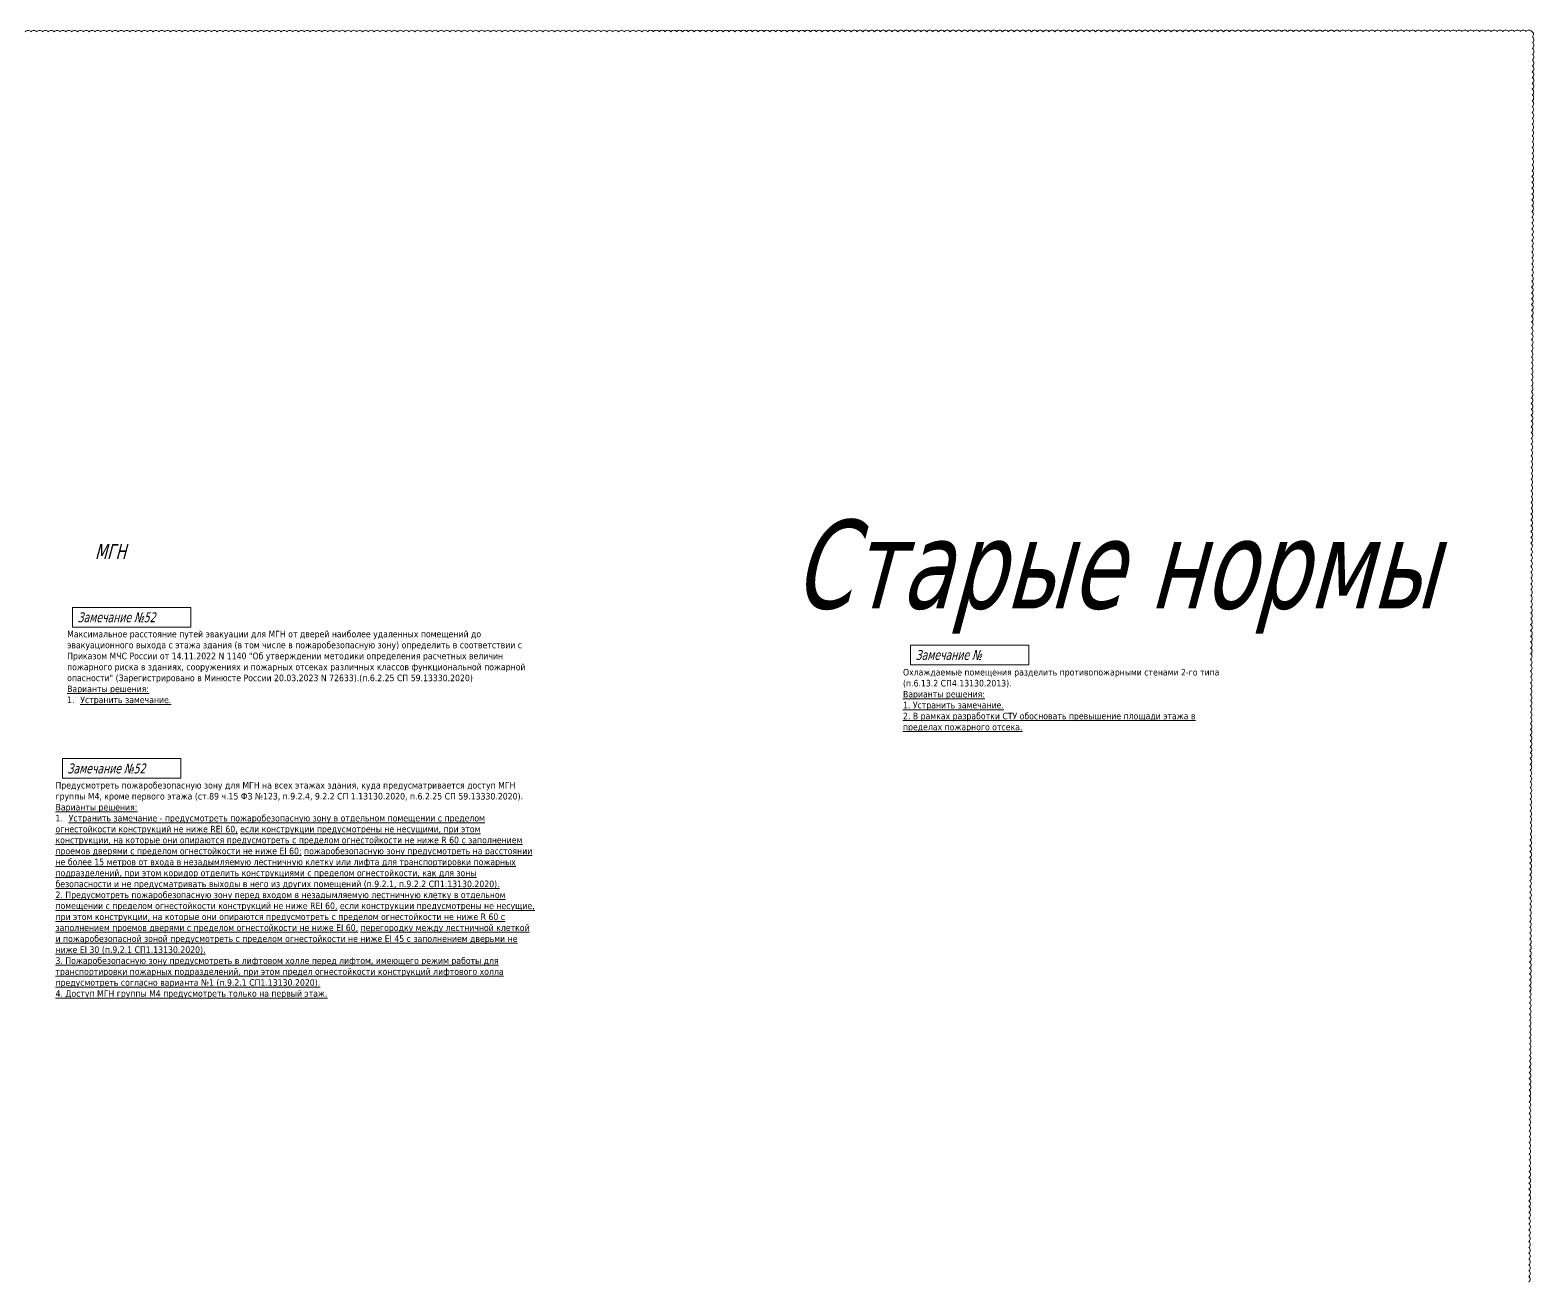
# Model space of a CAD drawing. Header units: millimetres. Extents: x -204396 to 1997851, y -2958255 to 237418.
# Drawn here: x 1072442 to 1209742, y 123440 to 237418 of the extents above; entities that cross this region are included whole.
import ezdxf

# ---------------------------------------------------------------- set-up
doc = ezdxf.new("R2010")
doc.units = ezdxf.units.MM
doc.layers.add('экспертиза', color=1, linetype='Continuous', lineweight=0)
doc.layers.add('экспертиза ДУ', color=1, linetype='Continuous', lineweight=0)
doc.styles.add('ЭКСПЕРТИЗА', font='tahoma.ttf')

msp = doc.modelspace()

# ---------------------------------------------------------------- linework, layer by layer
at = {"layer": 'экспертиза'}
msp.add_lwpolyline([(1209264, 123137, 0.5205671), (1209265, 123668, 0.5205671), (1209267, 124199, 0.5205671), (1209269, 124730, 0.5205671), (1209270, 125262, 0.5205671), (1209272, 125793, 0.5205671), (1209273, 126324, 0.5205671), (1209275, 126855, 0.5205671), (1209277, 127386, 0.5205671), (1209278, 127917, 0.5205671), (1209280, 128448, 0.5205671), (1209281, 128979, 0.5205671), (1209283, 129511, 0.5205671), (1209284, 130042, 0.5205671), (1209286, 130573, 0.5205671), (1209288, 131104, 0.5205671), (1209289, 131635, 0.5205671), (1209291, 132166, 0.5205671), (1209292, 132697, 0.5205671), (1209294, 133229, 0.5205671), (1209296, 133760, 0.5205671), (1209297, 134291, 0.5205671), (1209299, 134822, 0.5205671), (1209300, 135353, 0.5205671), (1209302, 135884, 0.5205671), (1209304, 136415, 0.5205671), (1209305, 136947, 0.5205671), (1209307, 137478, 0.5205671), (1209308, 138009, 0.5205671), (1209310, 138540, 0.5205671), (1209312, 139071, 0.5205671), (1209313, 139602, 0.5205671), (1209315, 140133, 0.5205671), (1209316, 140664, 0.5205671), (1209318, 141196, 0.5205671), (1209320, 141727, 0.5205671), (1209321, 142258, 0.5205671), (1209323, 142789, 0.5205671), (1209324, 143320, 0.5205671), (1209326, 143851, 0.5205671), (1209327, 144382, 0.5205671), (1209329, 144914, 0.5205671), (1209331, 145445, 0.5205671), (1209332, 145976, 0.5205671), (1209334, 146507, 0.5205671), (1209335, 147038, 0.5205671), (1209337, 147569, 0.5205671), (1209339, 148100, 0.5205671), (1209340, 148632, 0.5205671), (1209342, 149163, 0.5205671), (1209343, 149694, 0.5205671), (1209345, 150225, 0.5205671), (1209347, 150756, 0.5205671), (1209348, 151287, 0.5205671), (1209350, 151818, 0.5205671), (1209351, 152349, 0.5205671), (1209353, 152881, 0.5205671), (1209355, 153412, 0.5205671), (1209356, 153943, 0.5205671), (1209358, 154474, 0.5205671), (1209359, 155005, 0.5205671), (1209361, 155536, 0.5205671), (1209363, 156067, 0.5205671), (1209364, 156599, 0.5205671), (1209366, 157130, 0.5205671), (1209367, 157661, 0.5205671), (1209369, 158192, 0.5205671), (1209371, 158723, 0.5205671), (1209372, 159254, 0.5205671), (1209374, 159785, 0.5205671), (1209375, 160317, 0.5205671), (1209377, 160848, 0.5205671), (1209378, 161379, 0.5205671), (1209380, 161910, 0.5205671), (1209382, 162441, 0.5205671), (1209383, 162972, 0.5205671), (1209385, 163503, 0.5205671), (1209386, 164034, 0.5205671), (1209388, 164566, 0.5205671), (1209390, 165097, 0.5205671), (1209391, 165628, 0.5205671), (1209393, 166159, 0.5205671), (1209394, 166690, 0.5205671), (1209396, 167221, 0.5205671), (1209398, 167752, 0.5205671), (1209399, 168284, 0.5205671), (1209401, 168815, 0.5205671), (1209402, 169346, 0.5205671), (1209404, 169877, 0.5205671), (1209406, 170408, 0.5205671), (1209407, 170939, 0.5205671), (1209409, 171470, 0.5205671), (1209410, 172002, 0.5205671), (1209412, 172533, 0.5205671), (1209414, 173064, 0.5205671), (1209415, 173595, 0.5205671), (1209417, 174126, 0.5205671), (1209418, 174657, 0.5205671), (1209420, 175188, 0.5205671), (1209421, 175719, 0.5205671), (1209423, 176251, 0.5205671), (1209425, 176782, 0.5205671), (1209426, 177313, 0.5205671), (1209428, 177844, 0.5205671), (1209429, 178375, 0.5205671), (1209431, 178906, 0.5205671), (1209433, 179437, 0.5205671), (1209434, 179969, 0.5205671), (1209436, 180500, 0.5205671), (1209437, 181031, 0.5205671), (1209439, 181562, 0.5205671), (1209441, 182093, 0.5205671), (1209442, 182624, 0.5205671), (1209444, 183155, 0.5205671), (1209445, 183687, 0.5205671), (1209447, 184218, 0.5205671), (1209449, 184749, 0.5205671), (1209450, 185280, 0.5205671), (1209452, 185811, 0.5205671), (1209453, 186342, 0.5205671), (1209455, 186873, 0.5205671), (1209457, 187404, 0.5205671), (1209458, 187936, 0.5205671), (1209460, 188467, 0.5205671), (1209461, 188998, 0.5205671), (1209463, 189529, 0.5205671), (1209464, 190060, 0.5205671), (1209466, 190591, 0.5205671), (1209468, 191122, 0.5205671), (1209469, 191654, 0.5205671), (1209471, 192185, 0.5205671), (1209472, 192716, 0.5205671), (1209474, 193247, 0.5205671), (1209476, 193778, 0.5205671), (1209477, 194309, 0.5205671), (1209479, 194840, 0.5205671), (1209480, 195372, 0.5205671), (1209482, 195903, 0.5205671), (1209484, 196434, 0.5205671), (1209485, 196965, 0.5205671), (1209487, 197496, 0.5205671), (1209488, 198027, 0.5205671), (1209490, 198558, 0.5205671), (1209492, 199089, 0.5205671), (1209493, 199621, 0.5205671), (1209495, 200152, 0.5205671), (1209496, 200683, 0.5205671), (1209498, 201214, 0.5205671), (1209500, 201745, 0.5205671), (1209501, 202276, 0.5205671), (1209503, 202807, 0.5205671), (1209504, 203339, 0.5205671), (1209506, 203870, 0.5205671), (1209508, 204401, 0.5205671), (1209509, 204932, 0.5205671), (1209511, 205463, 0.5205671), (1209512, 205994, 0.5205671), (1209514, 206525, 0.5205671), (1209515, 207057, 0.5205671), (1209517, 207588, 0.5205671), (1209519, 208119, 0.5205671), (1209520, 208650, 0.5205671), (1209522, 209181, 0.5205671), (1209523, 209712, 0.5205671), (1209525, 210243, 0.5205671), (1209527, 210774, 0.5205671), (1209528, 211306, 0.5205671), (1209530, 211837, 0.5205671), (1209531, 212368, 0.5205671), (1209533, 212899, 0.5205671), (1209535, 213430, 0.5205671), (1209536, 213961, 0.5205671), (1209538, 214492, 0.5205671), (1209539, 215024, 0.5205671), (1209541, 215555, 0.5205671), (1209543, 216086, 0.5205671), (1209544, 216617, 0.5205671), (1209546, 217148, 0.5205671), (1209547, 217679, 0.5205671), (1209549, 218210, 0.5205671), (1209551, 218742, 0.5205671), (1209552, 219273, 0.5205671), (1209554, 219804, 0.5205671), (1209555, 220335, 0.5205671), (1209557, 220866, 0.5205671), (1209558, 221397, 0.5205671), (1209560, 221928, 0.5205671), (1209562, 222459, 0.5205671), (1209563, 222991, 0.5205671), (1209565, 223522, 0.5205671), (1209566, 224053, 0.5205671), (1209568, 224584, 0.5205671), (1209570, 225115, 0.5205671), (1209571, 225646, 0.5205671), (1209573, 226177, 0.5205671), (1209574, 226709, 0.5205671), (1209576, 227240, 0.5205671), (1209578, 227771, 0.5205671), (1209579, 228302, 0.5205671), (1209581, 228833, 0.5205671), (1209582, 229364, 0.5205671), (1209584, 229895, 0.5205671), (1209586, 230427, 0.5205671), (1209587, 230958, 0.5205671), (1209589, 231489, 0.5205671), (1209590, 232020, 0.5205671), (1209592, 232551, 0.5205671), (1209594, 233082, 0.5205671), (1209595, 233613, 0.5205671), (1209597, 234144, 0.5205671), (1209598, 234676, 0.5205671), (1209600, 235207, 0.5205671), (1209602, 235738, 0.5205671), (1209603, 236269, 0.5205671), (1209605, 236800, 0.5205671), (1209555, 237280, 0.5205671), (1209024, 237280, 0.5205671), (1208493, 237280, 0.5205671), (1207962, 237280, 0.5205671), (1207430, 237280, 0.5205671), (1206899, 237280, 0.5205671), (1206368, 237280, 0.5205671), (1205837, 237279, 0.5205671), (1205306, 237279, 0.5205671), (1204775, 237279, 0.5205671), (1204244, 237279, 0.5205671), (1203712, 237279, 0.5205671), (1203181, 237279, 0.5205671), (1202650, 237279, 0.5205671), (1202119, 237279, 0.5205671), (1201588, 237279, 0.5205671), (1201057, 237278, 0.5205671), (1200526, 237278, 0.5205671), (1199995, 237278, 0.5205671), (1199463, 237278, 0.5205671), (1198932, 237278, 0.5205671), (1198401, 237278, 0.5205671), (1197870, 237278, 0.5205671), (1197339, 237278, 0.5205671), (1196808, 237278, 0.5205671), (1196277, 237277, 0.5205671), (1195745, 237277, 0.5205671), (1195214, 237277, 0.5205671), (1194683, 237277, 0.5205671), (1194152, 237277, 0.5205671), (1193621, 237277, 0.5205671), (1193090, 237277, 0.5205671), (1192559, 237277, 0.5205671), (1192027, 237277, 0.5205671), (1191496, 237276, 0.5205671), (1190965, 237276, 0.5205671), (1190434, 237276, 0.5205671), (1189903, 237276, 0.5205671), (1189372, 237276, 0.5205671), (1188841, 237276, 0.5205671), (1188309, 237276, 0.5205671), (1187778, 237276, 0.5205671), (1187247, 237276, 0.5205671), (1186716, 237275, 0.5205671), (1186185, 237275, 0.5205671), (1185654, 237275, 0.5205671), (1185123, 237275, 0.5205671), (1184591, 237275, 0.5205671), (1184060, 237275, 0.5205671), (1183529, 237275, 0.5205671), (1182998, 237275, 0.5205671), (1182467, 237275, 0.5205671), (1181936, 237274, 0.5205671), (1181405, 237274, 0.5205671), (1180874, 237274, 0.5205671), (1180342, 237274, 0.5205671), (1179811, 237274, 0.5205671), (1179280, 237274, 0.5205671), (1178749, 237274, 0.5205671), (1178218, 237274, 0.5205671), (1177687, 237274, 0.5205671), (1177156, 237274, 0.5205671), (1176624, 237273, 0.5205671), (1176093, 237273, 0.5205671), (1175562, 237273, 0.5205671), (1175031, 237273, 0.5205671), (1174500, 237273, 0.5205671), (1173969, 237273, 0.5205671), (1173438, 237273, 0.5205671), (1172906, 237273, 0.5205671), (1172375, 237273, 0.5205671), (1171844, 237272, 0.5205671), (1171313, 237272, 0.5205671), (1170782, 237272, 0.5205671), (1170251, 237272, 0.5205671), (1169720, 237272, 0.5205671), (1169188, 237272, 0.5205671), (1168657, 237272, 0.5205671), (1168126, 237272, 0.5205671), (1167595, 237272, 0.5205671), (1167064, 237271, 0.5205671), (1166533, 237271, 0.5205671), (1166002, 237271, 0.5205671), (1165470, 237271, 0.5205671), (1164939, 237271, 0.5205671), (1164408, 237271, 0.5205671), (1163877, 237271, 0.5205671), (1163346, 237271, 0.5205671), (1162815, 237271, 0.5205671), (1162284, 237270, 0.5205671), (1161753, 237270, 0.5205671), (1161221, 237270, 0.5205671), (1160690, 237270, 0.5205671), (1160159, 237270, 0.5205671), (1159628, 237270, 0.5205671), (1159097, 237270, 0.5205671), (1158566, 237270, 0.5205671), (1158035, 237270, 0.5205671), (1157503, 237269, 0.5205671), (1156972, 237269, 0.5205671), (1156441, 237269, 0.5205671), (1155910, 237269, 0.5205671), (1155379, 237269, 0.5205671), (1154848, 237269, 0.5205671), (1154317, 237269, 0.5205671), (1153785, 237269, 0.5205671), (1153254, 237269, 0.5205671), (1152723, 237268, 0.5205671), (1152192, 237268, 0.5205671), (1151661, 237268, 0.5205671), (1151130, 237268, 0.5205671), (1150599, 237268, 0.5205671), (1150067, 237268, 0.5205671), (1149536, 237268, 0.5205671), (1149005, 237268, 0.5205671), (1148474, 237268, 0.5205671), (1147943, 237268, 0.5205671), (1147412, 237267, 0.5205671), (1146881, 237267, 0.5205671), (1146349, 237267, 0.5205671), (1145818, 237267, 0.5205671), (1145287, 237267, 0.5205671), (1144756, 237267, 0.5205671), (1144225, 237267, 0.5205671), (1143694, 237267, 0.5205671), (1143163, 237267, 0.5205671), (1142632, 237266, 0.5205671), (1142100, 237266, 0.5205671), (1141569, 237266, 0.5205671), (1141038, 237266, 0.5205671), (1140507, 237266, 0.5205671), (1139976, 237266, 0.5205671), (1139445, 237266, 0.5205671), (1138914, 237266, 0.5205671), (1138382, 237266, 0.5205671), (1137851, 237265, 0.5205671), (1137320, 237265, 0.5205671), (1136789, 237265, 0.5205671), (1136258, 237265, 0.5205671), (1135727, 237265, 0.5205671), (1135196, 237265, 0.5205671), (1134664, 237265, 0.5205671), (1134133, 237265, 0.5205671), (1133602, 237265, 0.5205671), (1133071, 237264, 0.5205671), (1132540, 237264, 0.5205671), (1132009, 237264, 0.5205671), (1131478, 237264, 0.5205671), (1130946, 237264, 0.5205671), (1130415, 237264, 0.5205671), (1129884, 237264, 0.5205671), (1129353, 237264, 0.5205671), (1128822, 237264, 0.5205671), (1128291, 237263, 0.5205671), (1127760, 237263, 0.5205671), (1127228, 237263, 0.5205671), (1126697, 237263, 0.5205671), (1126166, 237263, 0.5205671), (1125635, 237263, 0.5205671), (1125104, 237263, 0.5205671), (1124573, 237263, 0.5205671), (1124042, 237263, 0.5205671), (1123511, 237262, 0.5205671), (1122979, 237262, 0.5205671), (1122448, 237262, 0.5205671), (1121917, 237262, 0.5205671), (1121386, 237262, 0.5205671), (1120855, 237262, 0.5205671), (1120324, 237262, 0.5205671), (1119793, 237262, 0.5205671), (1119261, 237262, 0.5205671), (1118730, 237262, 0.5205671), (1118199, 237261, 0.5205671), (1117668, 237261, 0.5205671), (1117137, 237261, 0.5205671), (1116606, 237261, 0.5205671), (1116075, 237261, 0.5205671), (1115543, 237261, 0.5205671), (1115012, 237261, 0.5205671), (1114481, 237261, 0.5205671), (1113950, 237261, 0.5205671), (1113419, 237260, 0.5205671), (1112888, 237260, 0.5205671), (1112357, 237260, 0.5205671), (1111825, 237260, 0.5205671), (1111294, 237260, 0.5205671), (1110763, 237260, 0.5205671), (1110232, 237260, 0.5205671), (1109701, 237260, 0.5205671), (1109170, 237260, 0.5205671), (1108639, 237259, 0.5205671), (1108107, 237259, 0.5205671), (1107576, 237259, 0.5205671), (1107045, 237259, 0.5205671), (1106514, 237259, 0.5205671), (1105983, 237259, 0.5205671), (1105452, 237259, 0.5205671), (1104921, 237259, 0.5205671), (1104390, 237259, 0.5205671), (1103858, 237258, 0.5205671), (1103327, 237258, 0.5205671), (1102796, 237258, 0.5205671), (1102265, 237258, 0.5205671), (1101734, 237258, 0.5205671), (1101203, 237258, 0.5205671), (1100672, 237258, 0.5205671), (1100140, 237258, 0.5205671), (1099609, 237258, 0.5205671), (1099078, 237257, 0.5205671), (1098547, 237257, 0.5205671), (1098016, 237257, 0.5205671), (1097485, 237257, 0.5205671), (1096954, 237257, 0.5205671), (1096422, 237257, 0.5205671), (1095891, 237257, 0.5205671), (1095360, 237257, 0.5205671), (1094829, 237257, 0.5205671), (1094298, 237257, 0.5205671), (1093767, 237256, 0.5205671), (1093236, 237256, 0.5205671), (1092704, 237256, 0.5205671), (1092173, 237256, 0.5205671), (1091642, 237256, 0.5205671), (1091111, 237256, 0.5205671), (1090580, 237256, 0.5205671), (1090049, 237256, 0.5205671), (1089518, 237256, 0.5205671), (1088986, 237255, 0.5205671), (1088455, 237255, 0.5205671), (1087924, 237255, 0.5205671), (1087393, 237255, 0.5205671), (1086862, 237255, 0.5205671), (1086331, 237255, 0.5205671), (1085800, 237255, 0.5205671), (1085269, 237255, 0.5205671), (1084737, 237255, 0.5205671), (1084206, 237254, 0.5205671), (1083675, 237254, 0.5205671), (1083144, 237254, 0.5205671), (1082613, 237254, 0.5205671), (1082082, 237254, 0.5205671), (1081551, 237254, 0.5205671), (1081019, 237254, 0.5205671), (1080488, 237254, 0.5205671), (1079957, 237254, 0.5205671), (1079426, 237253, 0.5205671), (1078895, 237253, 0.5205671), (1078364, 237253, 0.5205671), (1077833, 237253, 0.5205671), (1077301, 237253, 0.5205671), (1076770, 237253, 0.5205671), (1076239, 237253, 0.5205671), (1075708, 237253, 0.5205671), (1075177, 237253, 0.5205671), (1074646, 237252, 0.5205671), (1074115, 237252, 0.5205671), (1073583, 237252, 0.5205671), (1073052, 237252, 0.5205671), (1072521, 237252, 0.5205671), (1071990, 237252, 0.5205671)], format="xyb", dxfattribs=at)
at = {"layer": 'экспертиза', "lineweight": 0}
msp.add_lwpolyline([(1076328, 184726), (1087128, 184726), (1087128, 182926), (1076328, 182926), (1076328, 184726)], dxfattribs=at)
at = {"layer": 'экспертиза', "lineweight": 0, "transparency": 33554687}
msp.add_lwpolyline([(1152836, 181289), (1163636, 181289), (1163636, 179489), (1152836, 179489), (1152836, 181289)], dxfattribs=at)
at = {"layer": 'экспертиза', "color": 4, "lineweight": 0}
msp.add_lwpolyline([(1075404, 170928), (1086204, 170928), (1086204, 169128), (1075404, 169128), (1075404, 170928)], dxfattribs=at)

# ---------------------------------------------------------------- texts
at = {"layer": 'экспертиза', "lineweight": 0, "style": 'ЭКСПЕРТИЗА', "oblique": 14.99998, "width": 0.8}
msp.add_text('Замечание №52', height=900, dxfattribs=at).set_placement((1076778, 183376))
at = {"layer": 'экспертиза', "lineweight": 0, "ltscale": 100, "transparency": 33554687, "style": 'ЭКСПЕРТИЗА', "oblique": 14.99998, "width": 0.8}
msp.add_text('Замечание №', height=900, dxfattribs=at).set_placement((1153286, 179939))
at = {"layer": 'экспертиза', "color": 4, "lineweight": 0, "style": 'ЭКСПЕРТИЗА', "oblique": 14.99998, "width": 0.8}
msp.add_text('Замечание №52', height=900, dxfattribs=at).set_placement((1075854, 169578))
at = {"layer": 'экспертиза', "lineweight": 0, "ltscale": 100, "insert": (1075825, 182596), "char_height": 600, "width": 43643.98, "attachment_point": 1, "style": 'ЭКСПЕРТИЗА'}
msp.add_mtext('\\pt1200;Максимальное расстояние путей эвакуации для МГН от дверей наиболее удаленных помещений до эвакуационного выхода с этажа здания (в том числе в пожаробезопасную зону) определить в соответствии с Приказом МЧС России от 14.11.2022 N 1140 "Об утверждении методики определения расчетных величин пожарного риска в зданиях, сооружениях и пожарных отсеках различных классов функциональной пожарной опасности" (Зарегистрировано в Минюсте России 20.03.2023\\~N\\~72633).({\\C2;п.6.2.25 СП 59.13330.2020}) {\\L\\C6;\\PВарианты решения:\\P\\l1.^I\\LУстранить замечание.}', dxfattribs=at)
at = {"layer": 'экспертиза', "lineweight": 0, "insert": (1152139, 179113), "char_height": 600, "width": 28948.38, "attachment_point": 1, "style": 'ЭКСПЕРТИЗА'}
msp.add_mtext('Охлаждаемые помещения разделить противопожарными стенами 2-го типа (п.6.13.2 СП4.13130.2013).\\P{\\L\\C6;Варианты решения:\\P1. Устранить замечание.\\P2. В рамках разработки СТУ обосновать превышение площади этажа в пределах пожарного отсека.}', dxfattribs=at)
at = {"layer": 'экспертиза', "color": 4, "lineweight": 0, "ltscale": 100, "insert": (1074764, 168796), "char_height": 600, "width": 43643.98, "attachment_point": 1, "style": 'ЭКСПЕРТИЗА'}
msp.add_mtext('\\pt1200;Предусмотреть пожаробезопасную зону для МГН на всех этажах здания, куда предусматривается доступ МГН группы М4, кроме первого этажа (ст.89 ч.15 ФЗ №123, п.9.2.4, 9.2.2 СП 1.13130.2020, {\\C2;п.6.2.25 СП 59.13330.2020)}.{\\L\\C6;\\PВарианты решения:\\P\\l1.^I\\LУстранить замечание - предусмотреть пожаробезопасную зону в отдельном помещении с пределом огнестойкости конструкций не ниже \\C2;REI 60\\C6;, если конструкции предусмотрены не несущими, при этом конструкции, на которые они опираются предусмотреть с пределом огнестойкости не ниже \\C2;R 60\\C6; с заполнением проемов дверями с пределом огнестойкости не ниже \\C2;EI 60\\C6;; пожаробезопасную зону предусмотреть на расстоянии не более 15 метров от входа в незадымляемую лестничную клетку или лифта для транспортировки пожарных подразделений, при этом коридор отделить конструкциями с пределом огнестойкости, как для зоны безопасности и не предусматривать выходы в него из других помещений (п.9.2.1, п.9.2.2 СП1.13130.2020).\\P2. Предусмотреть пожаробезопасную зону перед входом в незадымляемую лестничную клетку в отдельном помещении с пределом огнестойкости конструкций не ниже \\C2;REI 60\\C6;, если конструкции предусмотрены не несущие, при этом конструкции, на которые они опираются предусмотреть с пределом огнестойкости не ниже \\C2;R 60\\C6; с заполнением проемов дверями с пределом огнестойкости не ниже \\C2;EI 60\\C6;, перегородку между лестничной клеткой и пожаробезопасной зоной предусмотреть с пределом огнестойкости не ниже EI 45 с заполнением дверьми не ниже EI 30 (п.9.2.1 СП1.13130.2020).\\P3. Пожаробезопасную зону предусмотреть в лифтовом холле перед лифтом, имеющего режим работы для транспортировки пожарных подразделений, при этом предел огнестойкости конструкций лифтового холла предусмотреть согласно варианта №1 (п.9.2.1 СП1.13130.2020).\\P4. Доступ МГН группы М4 предусмотреть только на первый этаж.}', dxfattribs=at)
at = {"layer": 'экспертиза ДУ', "color": 2, "lineweight": 0, "style": 'ЭКСПЕРТИЗА', "oblique": 14.99998, "width": 0.8}
for s, height, p in [('Старые нормы', 8100, (1142069, 184629)), ('МГН', 1350, (1078363, 189153))]:
    msp.add_text(s, height=height, dxfattribs=at).set_placement(p)

doc.saveas('drawing.dxf')
